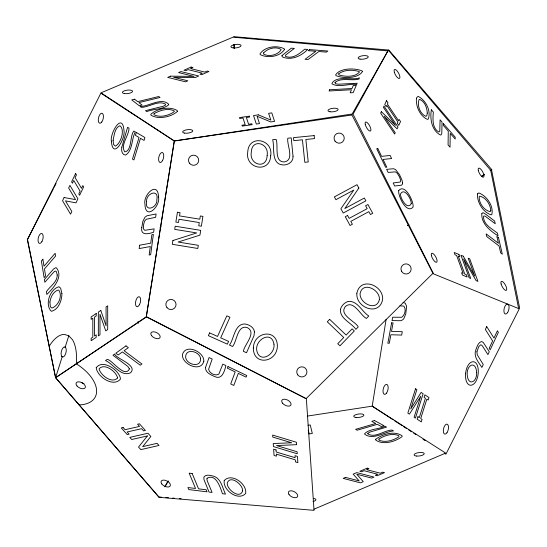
<?xml version="1.0" encoding="UTF-8"?>
<svg xmlns="http://www.w3.org/2000/svg" width="547" height="547" viewBox="0 0 547 547"><rect width="100%" height="100%" fill="white"/><g stroke="black" fill="none" stroke-linecap="round" stroke-linejoin="round"><path stroke-width="0.82" d="M386.1 319.503L372.206 406.154L392.958 419.679M159.136 497.278L55.596 377.703L146.63 316.802L306.347 398.777L314.033 510.344L159.061 497.319L55.596 377.703L62.18 356.774L61.859 356.541M65.182 347.208L68.785 335.742L64.225 334.381A36.97 17.21 -77.2 0 0 49.203 346.23M53.346 188.845L27.35 239.709L55.596 377.703L146.295 316.816L174.349 140.996L351.509 114.097L432.937 273.322L306.108 398.626L146.288 316.843L174.261 140.955L100.99 92.833L233.015 37.182L387.885 50.919L351.571 115.048L174.261 140.955L100.853 93.161L27.514 239.477L55.596 377.703M54.126 187.327L56.061 183.532M164.955 486.844L168.278 480.881M164.934 486.618L167.861 481.435M159.929 227.914L161.146 226.725M407.453 225.624L408.869 224.68L407.481 225.637M481.627 176.271L484.451 174.39M490.105 170.63L491.514 169.693L519.65 308.05L445.914 454.195L444.485 453.265M481.941 176.346L484.074 174.937M313.944 509.223L445.668 453.087L372.206 406.154L307.264 416.103M307.968 425.306L310.252 424.978L312.316 433.463L309.137 433.915L308.234 430.181M399.919 305.8L403.85 306.142C406.476 309.151 404.91 315.079 401.785 317.274L392.671 317.226L392.049 320.59L400.896 320.727L402.954 319.646L403.871 318.525L405.778 313.951L406.619 306.347L405.19 303.12L403.091 302.505M159.068 496.991L161.625 497.189M165.878 497.524L168.428 497.729M172.688 498.064L174.39 498.201M179.491 498.604L181.194 498.734M233.672 36.656L388.835 50.078L491.869 169.775M394.394 420.616L402.264 425.744M403.693 426.681L406.558 428.54M408.705 429.942L411.57 431.809M413.71 433.21L415.857 434.605M423.016 439.268L425.163 440.67M64.97 347.058A5.108 2.373 -77.1 0 1 64.977 355.194A5.108 2.373 -77.1 0 1 61.1 353.731A5.108 2.373 -77.1 0 1 64.97 347.058L65.51 347.448M68.785 335.742L72.512 339.755A36.97 17.21 -77.2 0 1 76.327 363.837A36.97 20.718 27.8 0 1 96.58 390.073A36.97 20.718 27.8 0 1 79.171 404.93M137.865 321.752L138.637 323.27M234.164 44.314L234.437 48.56M233.945 44.786L234.15 48.177M83.978 383.577A5.108 2.865 27.8 0 1 81.558 382.572M313.862 498.502A5.108 1.716 -7.4 0 1 312.993 501.578M111.362 141.188C112.812 160.592 125.612 138.494 123.998 130.658C122.48 111.321 109.797 133.379 111.362 141.188M141.789 227.566C140.305 235.805 148.312 234.054 153.659 232.208L154.104 228.851L144.791 230.335L143.505 228.947L143.437 225.173L144.538 221.186L146.281 219.251L155.649 217.316L156.093 213.959L146.965 215.764L144.934 217.255L142.815 221.501L141.789 227.566M254.464 331.831L253.972 335.796L246.512 352.733L243.374 351.324C244.106 344.904 256.974 332.877 247.517 327.708C237.343 324.111 236.913 341.636 232.591 346.497L229.453 345.089C234.171 338.86 234.335 324.05 244.803 323.947C249.063 324.542 253.863 327.168 254.464 331.831M61.9 293.548C61.92 300.392 58.625 309.636 51.35 311.325C44.478 304.611 49.962 289.172 58.871 286.751L60.655 288.201L61.9 293.548M431.378 109.803C429.798 118.795 431.617 130.398 440.431 135.02L441.108 134.883L441.805 133.277L442.038 122.056L440.082 119.807L439.781 131.28L438.783 132.039C431.911 128.025 432.848 118.761 433.34 112.06L431.378 109.803M443.343 123.56L443.316 125.413L448.267 131.102L448.075 144.941L450.037 147.191L450.229 133.352L455.179 139.041L455.207 137.188L443.343 123.56M253.329 347.981C253.22 366.032 276.809 362.887 277.363 346.319C277.555 328.207 253.835 331.373 253.329 347.981M57.223 275.038C57.401 282.19 49.873 286.327 46.413 291.681L46.864 294.43C53.025 288.433 63.753 276.919 56.444 267.866L55.568 267.77L53.517 269.042L44.416 279.462L44.861 282.218L54.235 271.579L55.418 271.038L56.444 271.702L57.223 275.038M356.863 293.247C355.529 307.523 379.112 316.898 382.62 299.612C383.83 285.404 360.432 276.057 356.863 293.247M113.106 140.285L113.523 144.47L115.431 146.158C120.778 143.341 125.338 129.96 119.923 125.707C114.679 127.868 114.227 135.362 113.106 140.285M476.916 351.755L477.237 354.757L483.261 364.555L481.9 367.447C478.611 362.346 473.312 356.582 475.787 349.984C477.005 346.921 477.996 342.511 481.572 341.499L483.274 342.477L489.278 351.721L487.924 354.613L482.748 346.47L481.716 345.191L480.676 344.829L478.741 346.6L476.916 351.755M49.9 301.978L50.31 306.272L50.748 307.216L52.054 308.05C58.31 305.766 62.775 296.194 58.898 290.3L58.167 290.04C53.291 291.483 50.618 297.24 49.9 301.978M205.522 367.481C205.159 372.336 210.554 374.777 214.294 376.377C222.075 380.404 224.393 371.413 225.918 365.594L222.82 364.117L218.841 374.127C215.327 376.411 209.33 373.245 208.605 369.246L212.174 359.044L209.077 357.567L205.522 367.481M129.434 368.869C124.832 378.818 111.602 359.276 107.205 359.4L105.523 360.61C112.908 363.372 121.126 377.601 130.719 372.678C137.974 364.965 115.479 358.415 114.672 354.018L112.99 355.229L127.848 366.463L129.434 368.869M200.592 358.736C200.858 368.466 186.281 364.548 185.638 357.232C185.426 347.53 199.942 351.434 200.592 358.736M476.663 372.582C477.059 382.421 467.917 386.647 467.165 374.374C466.762 364.582 475.89 360.295 476.663 372.582M402.599 182.889L402.537 183.977L401.594 185.173L394.647 186.035L393.17 182.965L400.254 182.014L400.691 180.366L399.44 176.777L397.279 173.276L395.378 171.867L388.096 172.414L386.62 169.344L393.669 168.736L395.631 169.618L399.542 174.705L402.018 180.23L402.599 182.889M242.629 490.83C240.024 499.678 226.779 489.544 227.251 483.199C229.931 474.393 243.087 484.471 242.629 490.83M273.972 344.152C275.476 354.771 259.121 364.117 256.714 350.162C255.155 339.502 271.599 330.135 273.972 344.152M427.262 113.051L426.92 115.431L425.983 116.381C420.178 114.043 416.896 105.544 419.043 99.698L419.576 99.39C424.745 101.222 427.104 107.882 427.262 113.051M96.21 367.728C97.236 376.815 113.427 387.693 120.463 379.085C119.916 370.435 102.658 358.661 96.21 367.728M465.606 373.334C464.417 389.621 476.54 388.678 478.201 373.587C479.384 357.307 467.282 358.347 465.606 373.334M416.404 98.686C415.829 106.61 420 116.128 427.439 119.39L428.219 119.089C431.412 111.014 425.723 99.93 418.12 96.395L416.773 97.462L416.404 98.686M146.61 201.535C144.415 212.906 157.707 207.703 156.845 199.662C159.081 188.284 145.755 193.46 146.61 201.535M267.134 155.533C266.786 169.775 249.015 164.879 251.299 152.333C251.586 138.029 269.452 142.938 267.134 155.533M375.762 439.248L375.693 440.02C383.037 445.415 395.31 441.702 402.066 436.643L402.148 435.87C394.838 430.441 382.483 434.14 375.762 439.248M293.028 156.264C293.52 161.967 287.708 165.536 282.553 164.893C270.731 163.806 274.833 147.081 272.652 139.697L276.064 139.362C278.683 145.317 273.603 162.138 284.378 161.939C294.997 159.977 286.498 144.545 287.811 138.2L291.223 137.865L293.028 156.264M158.514 196.975C160.661 206.198 145.365 221.111 144.948 204.14C142.829 194.958 158.056 180.134 158.514 196.975M340.425 309.356C339.612 318.696 351.482 322.778 355.892 329.342L358.264 326.887C355.174 321.157 338.634 314.901 345.41 306.491C353.54 299.414 360.535 315.619 366.422 318.45L368.794 316.002C362.025 311.858 357.403 300.255 348.097 301.438C344.487 302.6 341.431 305.684 340.425 309.356M121.844 147.164C121.174 150.117 121.817 155.095 125.714 155.068C132.928 150.261 131.396 138.76 135.341 131.895L133.912 131.054C129.769 134.959 132.203 151.273 124.723 151.861C120.108 144.852 129.106 135.444 129.003 128.162L127.574 127.321L121.844 147.164M207.081 478.228L206.916 479.603L207.532 481.551L212.072 492.444L209.05 492.074L203.956 479.575L203.887 477.08C205.987 473.955 210.554 475.452 213.549 476.184C221.289 478.55 222.383 487.917 225.48 494.091L222.458 493.722C220.441 488.027 216.243 473.244 207.081 478.228M270.683 155.779C269.903 173.727 244.865 168.92 247.743 152.011C248.55 134.152 273.527 138.945 270.683 155.779M481.804 213.706C481.23 223.88 490.406 230.978 498.071 235.846L497.435 233.118C492.163 228.803 482.782 224.379 483.603 216.106L484.97 216.038L495.254 223.75L494.625 221.029L485.921 214.376L483.514 212.906L482.707 212.776L481.804 213.706M398.729 190.527C397.731 195.826 406.701 214.492 413.047 207.115C414.093 201.822 405.019 183.067 398.729 190.527M139.615 245.227L139.164 248.577L150.288 246.54L149.153 255.011L150.644 254.738L153.358 234.444L151.868 234.718L150.733 243.183L139.615 245.227M224.215 480.581C222.656 490.242 238.554 501.544 245.665 493.435C247.23 483.767 231.374 472.492 224.215 480.581M338.73 73.831L338.901 74.939C345.048 76.826 355.106 77.353 359.434 72.081L359.188 71.568C352.89 69.524 344.09 69.619 338.73 73.831M172.914 240.536L172.312 244.311L197.809 248.468L198.315 245.323L178.124 242.034L199.935 235.142L200.701 230.362L175.204 226.212L174.698 229.357L196.688 232.933L172.914 240.536M177.433 212.236L175.86 222.061L178.466 222.485L178.985 219.258L199.272 222.561L198.759 225.795L201.364 226.219L202.93 216.393L200.325 215.969L199.812 219.197L179.519 215.894L180.031 212.66L177.433 212.236M367.837 433.333L367.762 433.778C374.859 438.701 384.63 430.072 391.96 430.058L393.525 430.913C384.869 431.583 373.163 440.602 364.692 434.229L364.651 433.662C369.779 428.581 378.756 429.409 384.999 426.277L386.565 427.125L369.799 432.109L367.837 433.333M362.401 71.657C357.991 78.734 342.921 78.624 335.961 75.589L335.66 74.836C340.097 67.787 355.099 67.917 362.08 70.905L362.401 71.657M411.269 203.607C407.494 210.862 400.144 198.171 400.493 193.994C404.336 186.794 411.59 199.423 411.269 203.607M335.037 82.426L335.619 83.773L338.402 84.211L357.164 83.253L356.644 84.47C348.87 83.363 339.393 87.889 332.132 83.978L331.967 83.356C336.685 74.994 352.808 80.826 359.468 77.838L358.948 79.055C351.646 81.229 341.307 77.175 335.037 82.426M391.631 322.839L387.844 343.208L389.293 343.256L390.873 334.75L401.669 335.079L402.298 331.714L391.502 331.386L393.081 322.88L391.631 322.839M168.702 104.306L168.579 104.915C162.616 109.701 153.632 108.75 146.767 111.595L145.529 110.631L163.163 106.268L165.426 105.099L165.556 104.19C158.233 99.828 148.832 107.513 141.27 107.321L140.032 106.357C147.834 107.034 161.584 96.785 168.702 104.306M379.399 299.414C376.815 311.995 359.372 303.366 360.097 293.541C362.64 280.953 380.103 289.589 379.399 299.414M477.483 193.87C476.963 202.431 482.885 211.976 491.028 214.855L491.815 214.602C493.927 206.151 486.803 195.847 478.796 192.934L477.483 193.87M378.921 439.104L379.03 440.164C385.286 442.981 393.532 440.397 398.948 436.752L398.818 435.706C392.582 432.868 384.322 435.453 378.921 439.104M203.833 361.211C200.961 372.835 181.864 364.364 182.404 354.771C185.296 343.16 204.332 351.639 203.833 361.211M282.013 55.527L282.149 56.799C291.038 60.915 301.349 56.047 307.681 49.456L304.679 49.216C299.619 53.627 292.707 59.377 285.513 56.382L285.5 55.165L294.354 48.409L291.353 48.177L282.013 55.527M284.461 49.531C279.838 56.833 267.599 58.433 260.256 54.638L260.01 53.873C264.666 46.584 276.85 44.991 284.221 48.772L284.461 49.531M490.809 210.533L490.18 211.668C483.965 210.383 478.714 202.944 479.22 196.585L479.644 196.154C485.804 197.317 490.413 204.407 490.809 210.533M136.292 132.456L135.417 135.355L139.02 137.475L132.477 159.109L133.906 159.95L140.449 138.316L144.059 140.442L144.934 137.543L136.292 132.456M415.542 388.773L407.83 413.135L409.416 414.168L420.752 396.213L414.1 417.224L415.419 418.086L423.132 393.717L421.128 392.418L410.756 408.924L416.862 389.635L415.542 388.773M417.942 416.732L417.156 419.214L421.279 421.901L422.065 419.412L420.711 418.53L426.845 399.139L428.198 400.021L428.992 397.539L424.869 394.852L424.082 397.341L425.436 398.223L419.296 417.614L417.942 416.732M227.983 366.579L227.381 368.193L235.203 371.919L230.711 383.953L233.808 385.43L238.301 373.396L246.116 377.122L246.718 375.509L227.983 366.579M263.716 52.792L263.558 54.064C268.892 57.155 277.589 55.09 281.035 49.927L280.953 49.346C275.681 46.242 267.798 48.409 263.716 52.792M177.433 111.362C171.526 117.003 158.158 119.834 150.938 115.13L150.767 114.344C156.661 108.716 170.028 105.906 177.242 110.59L177.433 111.362M117.605 377.956C112.121 384.09 100.498 375.256 99.055 368.801C104.566 362.654 116.19 371.475 117.605 377.956M329.615 89.77L329.096 90.987L351.468 89.749L350.162 92.826L353.157 92.662L356.302 85.284L353.3 85.448L351.988 88.532L329.615 89.77M209.631 332.897L208.386 335.66L227.361 344.152L228.605 341.39L220.687 337.848L229.945 317.239L226.807 315.831L217.549 336.439L209.631 332.897M486.707 326.614L485.353 329.506L492.628 340.959L489.203 348.261L490.18 349.793L498.385 332.303L497.408 330.764L493.982 338.067L486.707 326.614M381.355 111.691L380.657 113.161L394.647 134.042L395.221 132.818L384.151 116.285L397.095 128.86L397.977 127L383.987 106.111L383.413 107.335L395.467 125.345L381.355 111.691M386.558 100.675L384.753 104.498L386.182 106.631L386.77 105.373L397.901 121.995L397.307 123.253L398.736 125.386L400.548 121.557L399.119 119.424L398.524 120.682L387.392 104.06L387.987 102.809L386.558 100.675M64.088 197.529L62.549 200.735L70.542 214.164L71.828 211.498L65.496 200.865L75.978 202.855L77.92 198.807L69.927 185.371L68.642 188.038L75.541 199.621L64.088 197.529M75.623 173.515L71.616 181.857L72.436 183.224L73.749 180.483L80.115 191.177L78.795 193.912L79.616 195.286L83.616 186.951L82.802 185.577L81.489 188.318L75.124 177.631L76.436 174.89L75.623 173.515M154.104 113.591L153.905 114.692C159.895 118.015 169.201 115.567 174.336 111.561L174.254 111.02C168.271 107.581 159.799 110.501 154.104 113.591M388.336 50.18L353.054 114.2L433.593 273.903L518.652 308.583L490.68 170.308L388.336 50.18M358.846 188.059L344.815 208.551L364.329 198.028L365.875 200.831L343.236 213.036L340.897 208.776L353.827 190.041L335.899 199.703L334.361 196.899L357 184.695L358.846 188.059M147.369 435.938L138.535 447.063L140.839 449.613L158.992 445.47L157.078 443.343L142.699 446.625L150.863 436.465L147.95 433.245L129.789 437.381L131.711 439.508L147.369 435.938M42.878 259.257L41.387 260.987L44.116 277.63L45.606 275.907L44.464 268.96L55.582 256.071L55.131 253.316L44.013 266.204L42.878 259.257M329.656 319.345L327.284 321.8L343.742 337.513L337.752 343.707L339.96 345.813L354.312 330.976L352.104 328.87L346.114 335.058L329.656 319.345M309.684 49.613L308.234 50.686L315.817 51.281L305.035 59.308L308.036 59.548L318.819 51.521L326.395 52.109L327.844 51.035L309.684 49.613M125.967 345.882L115.793 353.212L118.179 354.989L122.425 351.933L140.244 365.205L141.926 363.994L124.107 350.723L128.36 347.66L125.967 345.882M96.21 313.534L91.144 316.932L91.144 319.359L92.812 318.245L92.819 337.157L91.151 338.272L91.158 340.699L96.224 337.301L96.217 334.873L94.556 335.988L94.549 317.075L96.21 315.961L96.21 313.534M100.812 310.443L98.351 312.098L98.357 335.865L99.985 334.778L99.978 314.279L105.749 330.901L107.697 329.595L107.691 305.828L106.063 306.915L106.077 325.738L100.812 310.443M347.584 215.484L345.273 216.728L350.087 225.487L352.398 224.243L350.818 221.364L368.835 211.648L370.415 214.527L372.726 213.282L367.905 204.523L365.594 205.775L367.181 208.653L349.164 218.362L347.584 215.484M170.452 76.17L167.703 77.387L185.529 81.824L187.826 80.812L173.707 77.298L195.258 77.53L198.739 75.992L180.913 71.561L178.616 72.573L193.994 76.395L170.452 76.17M191.108 67.062L183.936 70.221L185.761 70.679L188.113 69.633L202.308 73.168L199.949 74.207L201.768 74.659L208.94 71.493L207.122 71.042L204.763 72.081L190.575 68.553L192.927 67.513L191.108 67.062M345.526 477.381L343.174 478.386L360.452 482.864L363.276 481.661L356.76 474.228L371.659 478.092L374.011 477.087L356.733 472.608L353.157 474.133L359.208 480.929L345.526 477.381M367.201 468.15L359.844 471.282L361.601 471.74L364.022 470.707L377.772 474.276L375.351 475.302L377.115 475.76L384.479 472.629L382.715 472.17L380.295 473.196L366.545 469.634L368.965 468.608L367.201 468.15M374.476 420.54L371.782 421.327L375.741 423.481L355.646 429.34L357.218 430.195L377.307 424.335L381.266 426.489L383.96 425.703L374.476 420.54M134.548 99.205L131.718 99.889L139.205 105.715L142.035 105.031L138.911 102.597L160.011 97.482L158.774 96.518L137.673 101.633L134.548 99.205M123.116 427.522L121.263 427.945L127.26 434.585L129.113 434.161L127.143 431.98L141.591 428.684L143.56 430.865L145.413 430.441L139.417 423.802L137.564 424.226L139.54 426.407L125.085 429.703L123.116 427.522M249.343 116.162L239.442 117.612L239.723 118.48L242.984 118.002L245.206 124.764L241.952 125.242L242.239 126.104L252.14 124.661L251.859 123.793L248.598 124.272L246.376 117.509L249.63 117.031L249.343 116.162M258.341 114.849L253.528 115.554L256.324 124.046L259.497 123.588L257.083 116.258L270.772 121.94L274.573 121.379L271.784 112.887L268.611 113.352L270.827 120.073L258.341 114.849M377.854 148.62L376.705 148.736L385.635 167.3L386.784 167.177L383.05 159.43L391.604 158.541L390.134 155.471L381.58 156.367L377.854 148.62M314.156 135.594L293.5 137.639L293.814 140.654L302.436 139.8L304.816 162.309L308.234 161.967L305.855 139.464L314.477 138.61L314.156 135.594M296.624 444.67L276.584 445.573L297.117 451.767L297.253 453.764L273.438 446.578L273.233 443.542L291.64 442.776L272.789 437.087L272.652 435.091L296.46 442.277L296.624 444.67M192.175 473.524L189.159 473.148L195.532 488.471L187.908 487.534L188.763 489.586L207.033 491.828L206.178 489.777L198.554 488.84L192.175 473.524M276.05 449.942L273.623 449.203L274.054 455.439L276.481 456.171L276.338 454.126L295.291 459.842L295.435 461.894L297.862 462.625L297.431 456.396L295.004 455.658L295.141 457.709L276.194 451.986L276.05 449.942M458.954 254.437L454.201 252.495L455.036 254.799L456.601 255.435L463.131 273.377L461.572 272.741L462.406 275.045L467.159 276.98L466.324 274.676L464.759 274.04L458.229 256.099L459.788 256.734L458.954 254.437M463.268 256.194L460.957 255.251L469.169 277.801L470.687 278.416L463.61 258.977L476.102 280.625L477.921 281.37L469.716 258.82L468.191 258.205L474.693 276.057L463.268 256.194M498.488 237.658L496.84 236.4L498.44 243.278L486.139 233.884L486.768 236.605L499.076 246.006L500.669 252.885L502.324 254.143L498.488 237.658M76.983 385.95A5.108 2.865 27.8 0 0 85.072 387.912A5.108 2.865 27.8 0 0 80.074 381.997A5.108 2.865 27.8 0 0 76.983 385.95M507.548 312.652A5.108 2.386 -77 0 0 508.019 304.241A5.108 2.386 -77 0 0 503.917 310.279A5.108 2.386 -77 0 0 507.548 312.652M446.974 432.718A5.108 2.386 -77 0 0 447.446 424.301A5.108 2.386 -77 0 0 443.337 430.345A5.108 2.386 -77 0 0 446.974 432.718M386.517 393.143A5.108 2.386 -77 0 0 387.221 384.637A5.108 2.386 -77 0 0 383.03 390.346A5.108 2.386 -77 0 0 386.517 393.143M365.252 124.449A5.108 1.798 61.3 0 0 370.203 131.116A5.108 1.798 61.3 0 0 368.575 124.101A5.108 1.798 61.3 0 0 365.252 124.449M431.419 255.654A5.108 1.798 61.3 0 0 436.376 262.321A5.108 1.798 61.3 0 0 434.742 255.305A5.108 1.798 61.3 0 0 431.419 255.654M501.107 283.975A5.108 1.798 61.3 0 0 506.105 290.416A5.108 1.798 61.3 0 0 504.225 283.216A5.108 1.798 61.3 0 0 501.107 283.975M478.317 170.548A5.108 1.798 61.3 0 0 483.274 177.214A5.108 1.798 61.3 0 0 481.64 170.199A5.108 1.798 61.3 0 0 478.317 170.548M394.332 72.218A5.108 1.798 61.3 0 0 399.351 78.481A5.108 1.798 61.3 0 0 397.3 71.172A5.108 1.798 61.3 0 0 394.332 72.218M124.319 93.571A5.108 1.737 -7 0 0 132.518 91.588A5.108 1.737 -7 0 0 125.66 90.433A5.108 1.737 -7 0 0 124.319 93.571M184.517 133.106A5.108 1.737 -7 0 0 192.715 131.123A5.108 1.737 -7 0 0 185.857 129.967A5.108 1.737 -7 0 0 184.517 133.106M330.087 111.773A5.108 1.737 -7 0 0 338.108 109.66A5.108 1.737 -7 0 0 330.969 108.662A5.108 1.737 -7 0 0 330.087 111.773M360.022 59.131A5.108 1.737 -7 0 0 368.213 57.148A5.108 1.737 -7 0 0 361.355 55.992A5.108 1.737 -7 0 0 360.022 59.131M233.152 47.904A5.108 1.737 -7 0 0 241.036 45.709A5.108 1.737 -7 0 0 233.713 44.82A5.108 1.737 -7 0 0 233.152 47.904M335.017 141.092A5.108 5.067 20.1 0 0 343.81 140.223A5.108 5.067 20.1 0 0 338.614 133.085A5.108 5.067 20.1 0 0 335.017 141.092M189.467 163.191A5.108 5.067 20.1 0 0 198.26 162.315A5.108 5.067 20.1 0 0 193.064 155.184A5.108 5.067 20.1 0 0 189.467 163.191M166.992 307.66A5.108 5.067 20.1 0 0 175.724 306.334A5.108 5.067 20.1 0 0 170.158 299.476A5.108 5.067 20.1 0 0 166.992 307.66M297.718 374.845A5.108 5.067 20.1 0 0 306.511 373.977A5.108 5.067 20.1 0 0 301.315 366.839A5.108 5.067 20.1 0 0 297.718 374.845M401.464 271.148A5.108 5.067 20.1 0 0 410.284 271.797A5.108 5.067 20.1 0 0 406.394 263.886A5.108 5.067 20.1 0 0 401.464 271.148M161.741 483.91A5.108 2.865 27.8 0 0 169.898 486.372A5.108 2.865 27.8 0 0 165.488 480.382A5.108 2.865 27.8 0 0 161.741 483.91M289.055 494.611A5.108 2.865 27.8 0 0 297.212 497.073A5.108 2.865 27.8 0 0 292.809 491.083A5.108 2.865 27.8 0 0 289.055 494.611M282.553 403.201A5.108 2.865 27.8 0 0 290.676 405.368A5.108 2.865 27.8 0 0 285.917 399.419A5.108 2.865 27.8 0 0 282.553 403.201M151.533 335.605A5.108 2.865 27.8 0 0 159.683 338.067A5.108 2.865 27.8 0 0 155.28 332.077A5.108 2.865 27.8 0 0 151.533 335.605M356.083 417.491A5.108 1.716 -7.4 0 0 363.892 415.214A5.108 1.716 -7.4 0 0 356.494 414.448A5.108 1.716 -7.4 0 0 356.083 417.491M416.438 456.048A5.108 1.716 -7.4 0 0 424.246 453.771A5.108 1.716 -7.4 0 0 416.848 453.005A5.108 1.716 -7.4 0 0 416.438 456.048M41.9 241.637A5.108 2.373 -77.1 0 0 41.9 233.494A5.108 2.373 -77.1 0 0 38.03 240.167A5.108 2.373 -77.1 0 0 41.9 241.637M139.464 304.713A5.108 2.373 -77.1 0 0 139.225 296.741A5.108 2.373 -77.1 0 0 135.478 303.694A5.108 2.373 -77.1 0 0 139.464 304.713M162.466 160.695A5.108 2.373 -77.1 0 0 162.459 152.558A5.108 2.373 -77.1 0 0 158.589 159.225A5.108 2.373 -77.1 0 0 162.466 160.695M101.749 122.043A5.108 2.373 -77.1 0 0 102.515 113.509A5.108 2.373 -77.1 0 0 98.316 119.123A5.108 2.373 -77.1 0 0 101.749 122.043"/></g></svg>
